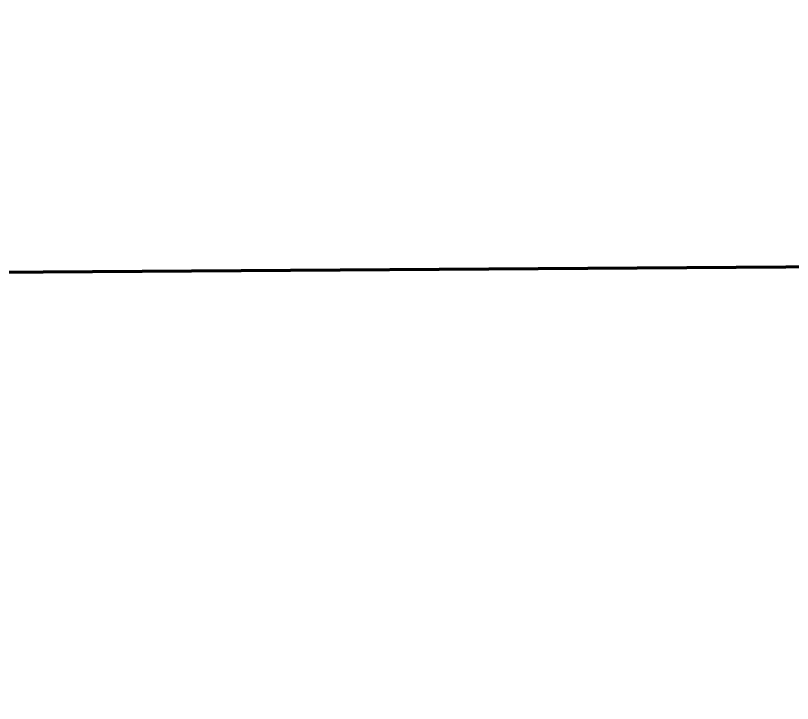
# Model space of a CAD drawing. Header units: metres. Extents: x 599858 to 604937, y 1147506 to 1148114.
# Drawn here: x 602543.4598 to 602543.6113, y 1147887.2749 to 1147887.409 of the extents above; entities that cross this region are included whole.
import ezdxf

# ---------------------------------------------------------------- set-up
doc = ezdxf.new("R2010")
doc.units = ezdxf.units.M
doc.header["$MEASUREMENT"] = 0
doc.linetypes.add('DGN Style 5', pattern=[36.969413, 15.844034, -21.125379])
doc.layers.add('TF_T_---_Kabl-_2', color=5, linetype='DGN Style 5', lineweight=70)

msp = doc.modelspace()

# ---------------------------------------------------------------- linework, layer by layer
at = {"layer": 'TF_T_---_Kabl-_2', "flags": 128}
msp.add_lwpolyline([(602129.44, 1147913.93), (602129.52, 1147913.92), (602129.76, 1147913.89), (602131.6, 1147913.64), (602132.2, 1147913.55), (602133.59, 1147913.36), (602134.13, 1147913.29), (602134.83, 1147913.19), (602136.62, 1147912.95), (602136.67, 1147912.95), (602136.83, 1147912.92), (602138.9, 1147912.64), (602138.99, 1147912.63), (602140.21, 1147912.46), (602142.33, 1147912.17), (602142.86, 1147912.1), (602142.98, 1147912.09), (602143.03, 1147912.08), (602143.05, 1147912.08), (602143.33, 1147912.04), (602144.7, 1147911.85), (602146.27, 1147911.64), (602147.03, 1147911.53), (602147.52, 1147911.47), (602147.69, 1147911.44), (602147.94, 1147911.41), (602148.73, 1147911.3), (602151.14, 1147910.97), (602151.75, 1147910.89), (602152.02, 1147910.85), (602152.88, 1147910.74), (602154.75, 1147910.48), (602154.94, 1147910.45), (602154.99, 1147910.45), (602155.66, 1147910.36), (602156.81, 1147910.2), (602157.26, 1147910.14), (602158.01, 1147910.04), (602158.48, 1147909.97), (602159.54, 1147909.83), (602160.83, 1147909.65), (602161.21, 1147909.6), (602161.63, 1147909.54), (602162.17, 1147909.47), (602164.04, 1147909.22), (602164.65, 1147909.13), (602165.73, 1147908.98), (602166.17, 1147908.93), (602166.51, 1147908.88), (602167.78, 1147908.7), (602169.12, 1147908.52), (602169.73, 1147908.44), (602171.86, 1147908.15), (602172.12, 1147908.11), (602172.35, 1147908.08), (602175.88, 1147907.6), (602176.45, 1147907.52), (602176.82, 1147907.47), (602177.41, 1147907.39), (602177.99, 1147907.31), (602178.78, 1147907.21), (602178.84, 1147907.2), (602178.92, 1147907.19), (602180.59, 1147906.96), (602181.52, 1147906.83), (602181.73, 1147906.8), (602182.26, 1147906.73), (602185.55, 1147906.28), (602186.58, 1147906.14), (602186.76, 1147906.12), (602187.01, 1147906.09), (602187.68, 1147905.99), (602187.85, 1147905.97), (602188.5, 1147905.88), (602191.1, 1147905.53), (602191.46, 1147905.48), (602192.59, 1147905.32), (602193.99, 1147905.13), (602194.41, 1147905.08), (602196.33, 1147904.81), (602196.96, 1147904.73), (602197.77, 1147904.62), (602197.96, 1147904.59), (602198.42, 1147904.53), (602201.24, 1147904.15), (602201.56, 1147904.1), (602201.86, 1147904.06), (602202.28, 1147904), (602202.88, 1147903.92), (602203.13, 1147903.89), (602203.72, 1147903.81), (602203.74, 1147903.81), (602204.36, 1147903.72), (602204.48, 1147903.7), (602204.510708, 1147903.699653), (602205.71, 1147903.57), (602206.63, 1147903.47), (602206.99, 1147903.43), (602207.17, 1147903.41), (602207.54, 1147903.37), (602208.5, 1147903.26), (602209.58, 1147903.14), (602209.9, 1147903.11), (602210, 1147903.1), (602211.7, 1147902.91), (602212.82, 1147902.79), (602213.04, 1147902.77), (602213.59, 1147902.71), (602214.09, 1147902.65), (602214.9, 1147902.56), (602216.66, 1147902.37), (602216.91, 1147902.34), (602217.7, 1147902.26), (602218.21, 1147902.2), (602218.91, 1147902.12), (602220.31, 1147901.97), (602220.47, 1147901.95), (602221.99, 1147901.79), (602222.37, 1147901.75), (602223.12, 1147901.66), (602224.72, 1147901.49), (602224.95, 1147901.46), (602225.2, 1147901.44), (602225.38, 1147901.42), (602226.38, 1147901.31), (602226.54, 1147901.29), (602226.63, 1147901.28), (602227.39, 1147901.2), (602228.29, 1147901.1), (602229.1, 1147901.01), (602229.44, 1147900.97), (602230.917238, 1147900.813432), (602231.04, 1147900.79), (602231.31, 1147900.75), (602231.89, 1147900.66), (602232.72, 1147900.54), (602233.34, 1147900.45), (602235.6, 1147900.11), (602236.07, 1147900.04), (602236.74, 1147899.94), (602237.15, 1147899.88), (602237.55, 1147899.82), (602238.41, 1147899.69), (602238.63, 1147899.66), (602239.602456, 1147899.509049), (602240.08, 1147899.45), (602240.42, 1147899.41), (602241, 1147899.35), (602241.77, 1147899.26), (602242.93, 1147899.13), (602245.08, 1147898.88), (602246.58, 1147898.7), (602246.85, 1147898.67), (602247.05, 1147898.65), (602247.68, 1147898.58), (602249.23, 1147898.4), (602249.44, 1147898.37), (602249.49, 1147898.37), (602251.11, 1147898.18), (602251.75, 1147898.11), (602255.5, 1147897.67), (602255.57, 1147897.67), (602256.41, 1147897.57), (602257.62, 1147897.43), (602258.05262, 1147897.377968), (602258.24, 1147897.36), (602258.75, 1147897.31), (602261.09, 1147897.08), (602262.82, 1147896.92), (602262.99, 1147896.9), (602263.77, 1147896.82), (602265.28, 1147896.68), (602265.67, 1147896.64), (602266.64, 1147896.54), (602267.03, 1147896.51), (602267.95, 1147896.41), (602268.96, 1147896.32), (602273.3, 1147895.89), (602273.36, 1147895.89), (602273.79, 1147895.85), (602276.31, 1147895.6), (602277.18, 1147895.52), (602277.9, 1147895.45), (602279.02, 1147895.34), (602279.24, 1147895.31), (602279.44, 1147895.3), (602280.16, 1147895.23), (602280.39, 1147895.2), (602280.89, 1147895.15), (602282.21, 1147895.03), (602282.97, 1147894.95), (602283.74, 1147894.88), (602285.84, 1147894.67), (602286.69, 1147894.59), (602286.89, 1147894.57), (602287.25, 1147894.53), (602287.85, 1147894.48), (602288.05, 1147894.46), (602288.5, 1147894.41), (602289.78, 1147894.29), (602290.22, 1147894.24), (602291.29, 1147894.14), (602291.87, 1147894.08), (602292.55, 1147894.02), (602293.23, 1147893.95), (602294.86, 1147893.79), (602295.58, 1147893.72), (602295.83, 1147893.7), (602296.81, 1147893.6), (602297.4, 1147893.55), (602298.16, 1147893.47), (602299.97, 1147893.29), (602300.72, 1147893.22), (602302.29, 1147893.07), (602302.42, 1147893.06), (602303.02, 1147893), (602304.64, 1147892.84), (602305, 1147892.8), (602305.34, 1147892.77), (602306.86, 1147892.62), (602306.88, 1147892.62), (602308.78, 1147892.44), (602309.255412, 1147892.389802), (602310.99, 1147892.26), (602311.81, 1147892.2), (602311.85, 1147892.2), (602314.19, 1147892.03), (602314.75, 1147891.99), (602315.28, 1147891.95), (602316.45, 1147891.87), (602317.29, 1147891.81), (602317.37, 1147891.8), (602318.79, 1147891.7), (602319.42, 1147891.65), (602319.62, 1147891.64), (602320.14, 1147891.6), (602321.17, 1147891.52), (602321.3, 1147891.51), (602322.856955, 1147891.401302), (602323.06, 1147891.45), (602323.44, 1147891.53), (602323.57, 1147891.56), (602325.02, 1147891.9), (602325.3, 1147891.96), (602325.56, 1147892.02), (602326.48, 1147892.23), (602326.87, 1147892.33), (602326.89, 1147892.33), (602326.91, 1147892.33), (602326.93, 1147892.34), (602327, 1147892.36), (602330.05, 1147893.06), (602330.67, 1147893.2), (602331.61347, 1147893.416693), (602331.66, 1147893.42), (602333.65, 1147893.34), (602334.49, 1147893.31), (602334.87, 1147893.29), (602336.34, 1147893.24), (602338.18, 1147893.17), (602338.97, 1147893.14), (602339.19, 1147893.13), (602339.27, 1147893.13), (602339.927354, 1147893.09776), (602340.49, 1147893.06), (602341.03, 1147893.01), (602341.56, 1147892.97), (602343.45, 1147892.82), (602343.64, 1147892.81), (602345.19, 1147892.68), (602345.22, 1147892.68), (602345.41, 1147892.67), (602345.76, 1147892.64), (602345.9, 1147892.63), (602346.65, 1147892.57), (602346.66, 1147892.57), (602347.06, 1147892.53), (602347.33, 1147892.51), (602347.67, 1147892.49), (602350.75, 1147892.24), (602350.81, 1147892.24), (602350.84, 1147892.24), (602351, 1147892.22), (602351.42, 1147892.19), (602352.37, 1147892.11), (602352.55, 1147892.1), (602356.708096, 1147891.773309), (602357.64, 1147891.72), (602358.25, 1147891.68), (602358.85, 1147891.65), (602359.42, 1147891.62), (602359.55, 1147891.61), (602360.33, 1147891.57), (602361.59, 1147891.5), (602362.27, 1147891.46), (602362.91, 1147891.42), (602363.4, 1147891.39), (602364.51, 1147891.33), (602365.06, 1147891.3), (602367.72, 1147891.15), (602369.69, 1147891.04), (602370.48, 1147891), (602370.61, 1147890.99), (602372.9, 1147890.86), (602373.05, 1147890.85), (602373.7, 1147890.81), (602373.83, 1147890.81), (602374.14, 1147890.79), (602377.32, 1147890.61), (602377.37, 1147890.61), (602377.41, 1147890.61), (602377.43, 1147890.6), (602377.62, 1147890.59), (602379.02, 1147890.51), (602379.15, 1147890.51), (602379.77, 1147890.47), (602381.26, 1147890.39), (602383.88, 1147890.24), (602383.93, 1147890.24), (602383.97, 1147890.24), (602384.02, 1147890.23), (602385.36, 1147890.16), (602385.75, 1147890.14), (602387.88, 1147890.02), (602388.58, 1147889.98), (602388.8, 1147889.96), (602390.35, 1147889.88), (602391.32, 1147889.82), (602392.11, 1147889.78), (602393, 1147889.73), (602393.19, 1147889.72), (602393.24, 1147889.71), (602393.44, 1147889.7), (602394.19, 1147889.66), (602394.203794, 1147889.65929), (602394.63, 1147889.65), (602395.46, 1147889.63), (602397.44, 1147889.58), (602398.04, 1147889.57), (602398.89, 1147889.55), (602399.1, 1147889.55), (602399.65, 1147889.53), (602401.02, 1147889.5), (602401.26, 1147889.5), (602401.31, 1147889.49), (602401.34, 1147889.49), (602401.42, 1147889.49), (602403.1, 1147889.45), (602403.84, 1147889.44), (602404.11, 1147889.43), (602404.3, 1147889.43), (602407.09, 1147889.36), (602407.93, 1147889.34), (602409.54, 1147889.3), (602410.29, 1147889.29), (602411.34, 1147889.26), (602412.55, 1147889.23), (602413.74, 1147889.21), (602414.59, 1147889.19), (602416.38, 1147889.14), (602416.82, 1147889.13), (602417.16, 1147889.13), (602418.3, 1147889.1), (602421.11, 1147889.03), (602422.55, 1147889), (602422.95, 1147888.99), (602423.36, 1147888.98), (602426.919128, 1147888.895313), (602426.98, 1147888.9), (602427.5, 1147888.88), (602430.89, 1147888.76), (602432.92, 1147888.69), (602434.14, 1147888.64), (602434.79, 1147888.62), (602435.41, 1147888.6), (602436.99, 1147888.54), (602438.64, 1147888.48), (602441.12, 1147888.4), (602442.72, 1147888.34), (602443.56, 1147888.31), (602444.27, 1147888.28), (602447.54, 1147888.17), (602448.12, 1147888.15), (602449.18, 1147888.11), (602450.36, 1147888.07), (602452.33, 1147888), (602456.23, 1147887.86), (602456.71, 1147887.84), (602458.179771, 1147887.788579), (602460.38, 1147887.79), (602461.07, 1147887.79), (602461.34, 1147887.79), (602462.73, 1147887.8), (602465.56, 1147887.8), (602467.52, 1147887.8), (602468.44, 1147887.8), (602469.54, 1147887.8), (602470.82, 1147887.81), (602471.52, 1147887.81), (602472.62, 1147887.81), (602475.39, 1147887.81), (602476.05, 1147887.81), (602476.37, 1147887.81), (602477.23, 1147887.81), (602479.64, 1147887.82), (602480.7, 1147887.82), (602481.57, 1147887.82), (602482.89, 1147887.82), (602485.53, 1147887.82), (602486.24, 1147887.82), (602487.15, 1147887.83), (602488.1, 1147887.83), (602490.92, 1147887.83), (602491.29, 1147887.83), (602491.72, 1147887.83), (602492.43, 1147887.83), (602493.27, 1147887.83), (602495.94, 1147887.84), (602496.22, 1147887.84), (602498.07, 1147887.84), (602499.243655, 1147887.83518), (602500.89, 1147887.81), (602501.79, 1147887.79), (602501.97, 1147887.79), (602502.69, 1147887.78), (602503.3, 1147887.76), (602506.58, 1147887.7), (602506.68, 1147887.7), (602506.75, 1147887.7), (602506.94, 1147887.7), (602508.25, 1147887.67), (602511.56, 1147887.61), (602511.76, 1147887.61), (602511.98, 1147887.6), (602517.39, 1147887.5), (602517.47, 1147887.5), (602522.43, 1147887.41), (602522.76, 1147887.4), (602526.79, 1147887.33), (602529.84538, 1147887.274922), (602531.72, 1147887.28), (602531.81, 1147887.28), (602532.42, 1147887.29), (602533.65, 1147887.3), (602533.97, 1147887.3), (602534.25, 1147887.3), (602534.87, 1147887.3), (602537.25, 1147887.32), (602541.31, 1147887.35), (602541.63, 1147887.35), (602542.13, 1147887.35), (602543.61, 1147887.36), (602544.53, 1147887.37), (602545, 1147887.37), (602545.49, 1147887.38), (602546.3, 1147887.38), (602546.34, 1147887.38), (602546.65, 1147887.39), (602547.9, 1147887.39), (602548.08, 1147887.4), (602548.43, 1147887.4), (602548.734989, 1147887.398228)], dxfattribs=at)

doc.saveas('drawing.dxf')
